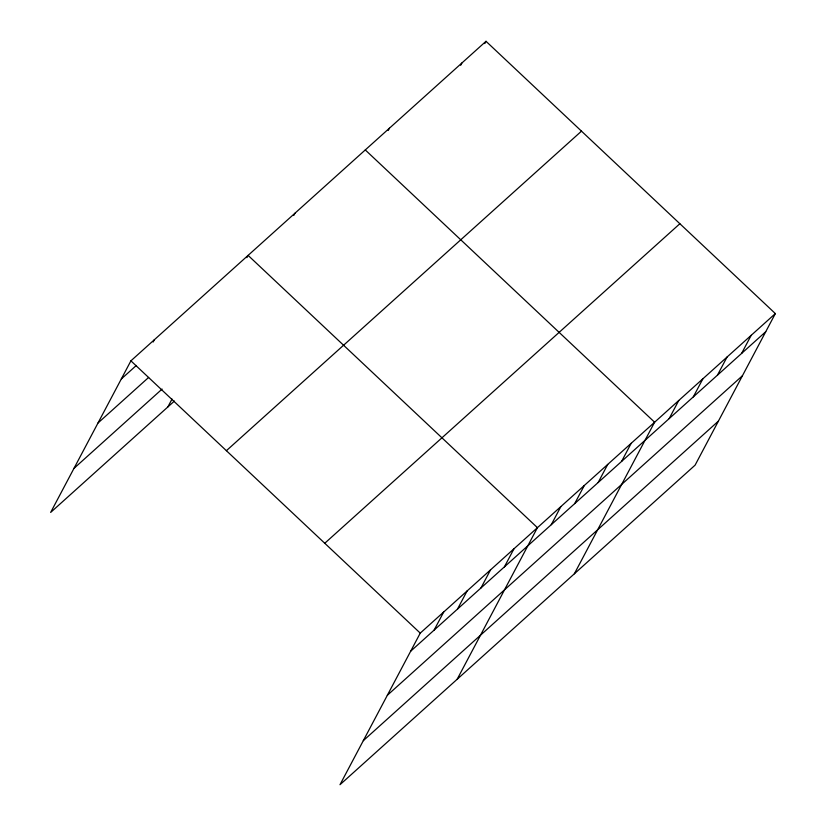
<?xml version="1.0" encoding="UTF-8"?>
<svg xmlns="http://www.w3.org/2000/svg" width="826" height="826" viewBox="0 0 826 826"><rect width="100%" height="100%" fill="white"/><g stroke="black" fill="none" stroke-linecap="round" stroke-linejoin="round"><path stroke-width="1.24" d="M775.346 313.581L420.248 633.119L339.992 784.7L695.089 465.162L775.346 313.581L486.008 41.3L130.911 360.838L50.654 512.419L174.4 401.064M153.151 342.016L154.348 339.744M167.843 406.97L172.025 399.061M246.902 257.65L248.099 255.389L537.427 527.669L457.17 679.251M293.767 215.472L294.975 213.211M388.23 130.477L389.428 128.216M460.671 65.295L461.868 63.024M484.81 43.561L486.008 41.3M434.084 630.155L443.686 612.025M457.521 609.061L467.113 590.941M480.959 587.978L490.551 569.847M504.397 566.884L513.989 548.763M551.272 524.706L560.864 506.586M574.7 503.623L584.302 485.492M598.138 482.529L607.74 464.408M621.575 461.435L631.178 443.314M574.349 573.802L654.605 422.22L365.278 149.94M669.163 418.617L678.755 400.496M693.303 396.893L702.905 378.773M717.453 375.159L727.045 357.038M741.603 353.435L751.195 335.315M121.319 378.958L136.321 365.464M98.005 423.005L148.618 377.451M73.979 468.373L162.092 389.077M226.396 450.686L581.494 131.148M324.763 543.26L679.86 223.732M410.646 651.239L765.743 331.711M387.332 695.285L742.429 375.747M363.306 740.664L718.403 421.126M130.911 360.838L420.248 633.119"/></g></svg>
